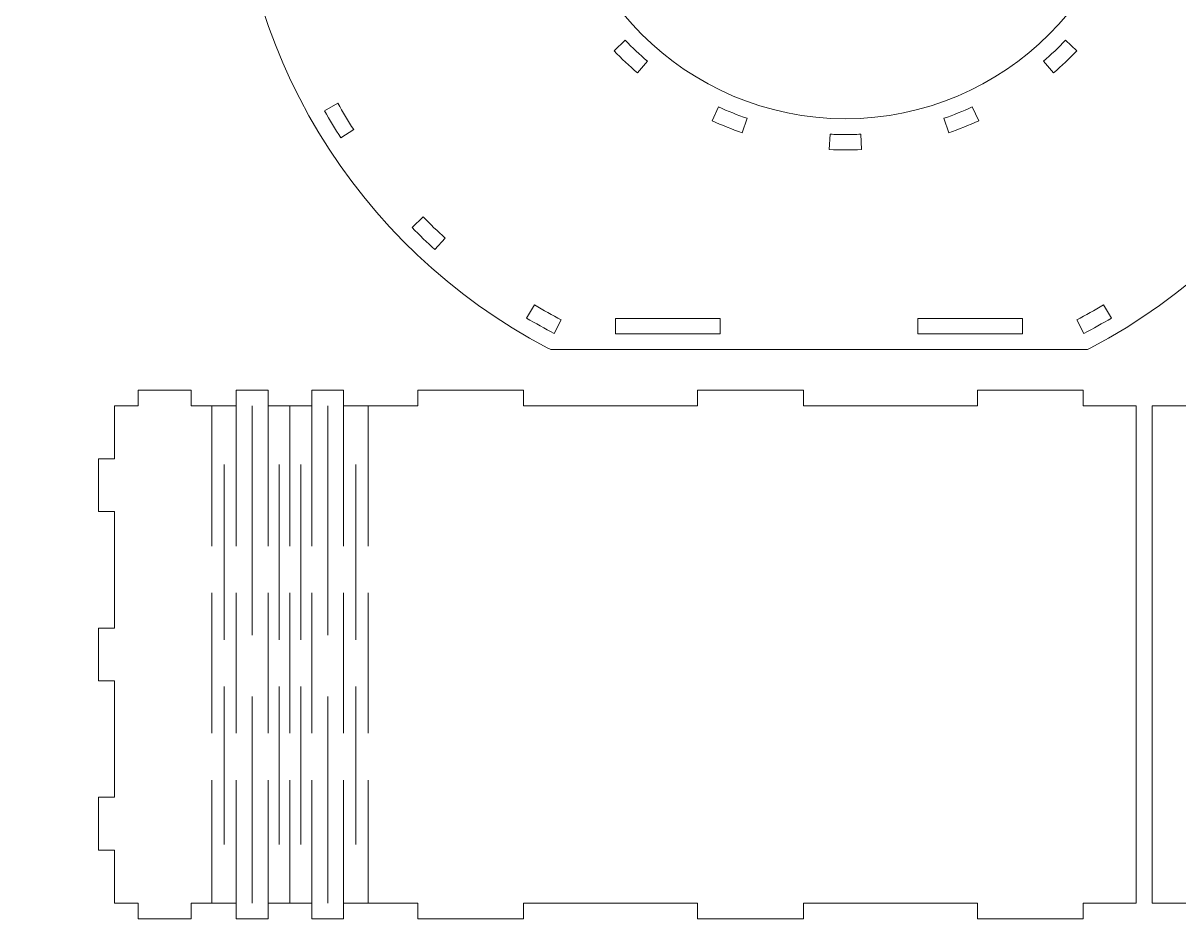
# Model space of a CAD drawing. Header units: millimetres. Extents: x -409 to 409, y -538 to 538.
# Drawn here: x -409 to -190.4, y -538.3 to -368.9 of the extents above; entities that cross this region are included whole.
import ezdxf

# ---------------------------------------------------------------- set-up
doc = ezdxf.new("R2010")
doc.units = ezdxf.units.MM
doc.header["$MEASUREMENT"] = 0
doc.layers.add('Camada 1', color=7, linetype='Continuous')

msp = doc.modelspace()

# ---------------------------------------------------------------- linework, layer by layer
at = {"layer": 'Camada 1', "color": 250, "lineweight": 20}
for points, knots in [([(-309.8476, -430.2688), (-346.1907, -411.1739), (-368.9522, -373.503), (-368.9522, -332.4488), (-368.9522, -332.4488), (-368.9522, -332.4488), (-368.9522, -186.6131), (-368.9522, -186.6131), (-368.9522, -186.6131), (-368.9522, -182.635), (-370.5327, -178.8195), (-373.3456, -176.0065), (-373.3456, -176.0065), (-376.1586, -173.1936), (-379.9741, -171.6131), (-383.9522, -171.6131), (-383.9522, -171.6131), (-383.9522, -171.6131), (-408.9522, -171.6131), (-408.9522, -171.6131), (-408.9522, -171.6131), (-408.9522, -171.6131), (-408.9522, -130.6131), (-408.9522, -130.6131), (-408.9522, -130.6131), (-408.9522, -130.6131), (-267.9522, -130.6131), (-267.9522, -130.6131), (-267.9522, -130.6131), (-267.9522, -130.6131), (-267.9522, -171.6131), (-267.9522, -171.6131), (-267.9522, -171.6131), (-267.9522, -171.6131), (-292.9522, -171.6131), (-292.9522, -171.6131), (-292.9522, -171.6131), (-296.9303, -171.6131), (-300.7458, -173.1936), (-303.5588, -176.0065), (-303.5588, -176.0065), (-306.3717, -178.8195), (-307.9522, -182.635), (-307.9522, -186.6131), (-307.9522, -186.6131), (-307.9522, -186.6131), (-307.9522, -332.4488), (-307.9522, -332.4488), (-307.9522, -332.4488), (-307.9522, -362.5492), (-283.5528, -386.9487), (-253.4524, -386.9488), (-253.4524, -386.9488), (-223.352, -386.9489), (-198.9522, -362.5495), (-198.9522, -332.4491), (-198.9522, -332.4491), (-198.9522, -332.4491), (-198.9522, -186.6131), (-198.9522, -186.6131), (-198.9522, -186.6131), (-198.9522, -182.635), (-200.5327, -178.8195), (-203.3456, -176.0065), (-203.3456, -176.0065), (-206.1586, -173.1936), (-209.9741, -171.6131), (-213.9522, -171.6131), (-213.9522, -171.6131), (-213.9522, -171.6131), (-238.9522, -171.6131), (-238.9522, -171.6131), (-238.9522, -171.6131), (-238.9522, -171.6131), (-238.9522, -130.6131), (-238.9522, -130.6131), (-238.9522, -130.6131), (-238.9522, -130.6131), (-107.9522, -130.6131), (-107.9522, -130.6131), (-107.9522, -130.6131), (-107.9522, -130.6131), (-107.9522, -171.6131), (-107.9522, -171.6131), (-107.9522, -171.6131), (-107.9522, -171.6131), (-132.9522, -171.6131), (-132.9522, -171.6131), (-132.9522, -171.6131), (-136.9303, -171.6131), (-140.7458, -173.1936), (-143.5588, -176.0065), (-143.5588, -176.0065), (-146.3717, -178.8195), (-147.9522, -182.635), (-147.9522, -186.6131), (-147.9522, -186.6131), (-147.9522, -186.6131), (-147.9522, -332.4488), (-147.9522, -332.4488), (-147.9522, -332.4488), (-147.9522, -373.503), (-170.7137, -411.1738), (-207.0568, -430.2688), (-207.0568, -430.2688), (-207.0568, -430.2688), (-207.7121, -430.6131), (-207.7121, -430.6131), (-207.7121, -430.6131), (-207.7121, -430.6131), (-309.1923, -430.6131), (-309.1923, -430.6131), (-309.1923, -430.6131), (-309.1923, -430.6131), (-309.8476, -430.2688), (-309.8476, -430.2688)], [0, 0, 0, 0, 0.03333333, 0.03333333, 0.03333333, 0.03333333, 0.06666667, 0.06666667, 0.06666667, 0.06666667, 0.1, 0.1, 0.1, 0.1, 0.13333333, 0.13333333, 0.13333333, 0.13333333, 0.16666667, 0.16666667, 0.16666667, 0.16666667, 0.2, 0.2, 0.2, 0.2, 0.23333333, 0.23333333, 0.23333333, 0.23333333, 0.26666667, 0.26666667, 0.26666667, 0.26666667, 0.3, 0.3, 0.3, 0.3, 0.33333333, 0.33333333, 0.33333333, 0.33333333, 0.36666667, 0.36666667, 0.36666667, 0.36666667, 0.4, 0.4, 0.4, 0.4, 0.43333333, 0.43333333, 0.43333333, 0.43333333, 0.46666667, 0.46666667, 0.46666667, 0.46666667, 0.5, 0.5, 0.5, 0.5, 0.53333333, 0.53333333, 0.53333333, 0.53333333, 0.56666667, 0.56666667, 0.56666667, 0.56666667, 0.6, 0.6, 0.6, 0.6, 0.63333333, 0.63333333, 0.63333333, 0.63333333, 0.66666667, 0.66666667, 0.66666667, 0.66666667, 0.7, 0.7, 0.7, 0.7, 0.73333333, 0.73333333, 0.73333333, 0.73333333, 0.76666667, 0.76666667, 0.76666667, 0.76666667, 0.8, 0.8, 0.8, 0.8, 0.83333333, 0.83333333, 0.83333333, 0.83333333, 0.86666667, 0.86666667, 0.86666667, 0.86666667, 0.9, 0.9, 0.9, 0.9, 0.93333333, 0.93333333, 0.93333333, 0.93333333, 1, 1, 1, 1]), ([(-295.089, -372.1049), (-295.089, -372.1049), (-297.1926, -374.1014), (-297.1926, -374.1014), (-297.1926, -374.1014), (-295.789, -375.5752), (-294.3111, -376.978), (-292.766, -378.3027), (-292.766, -378.3027), (-292.766, -378.3027), (-290.8812, -376.0968), (-290.8812, -376.0968), (-290.8812, -376.0968), (-292.3494, -374.8364), (-293.755, -373.5053), (-295.089, -372.1049)], [0, 0, 0, 0, 0.2, 0.2, 0.2, 0.2, 0.4, 0.4, 0.4, 0.4, 0.6, 0.6, 0.6, 0.6, 1, 1, 1, 1]), ([(-216.0233, -376.0968), (-216.0233, -376.0968), (-214.1384, -378.3027), (-214.1384, -378.3027), (-214.1384, -378.3027), (-212.5933, -376.978), (-211.1154, -375.5752), (-209.7118, -374.1014), (-209.7118, -374.1014), (-209.7118, -374.1014), (-211.8154, -372.1049), (-211.8154, -372.1049), (-211.8154, -372.1049), (-213.1495, -373.5051), (-214.5549, -374.8366), (-216.0233, -376.0968)], [0, 0, 0, 0, 0.2, 0.2, 0.2, 0.2, 0.4, 0.4, 0.4, 0.4, 0.6, 0.6, 0.6, 0.6, 1, 1, 1, 1]), ([(-346.4432, -389.0062), (-347.4898, -387.378), (-348.4911, -385.7208), (-349.4457, -384.037), (-349.4457, -384.037), (-349.4457, -384.037), (-351.9669, -385.4632), (-351.9669, -385.4632), (-351.9669, -385.4632), (-350.9848, -387.1953), (-349.9551, -388.8997), (-348.8784, -390.5747), (-348.8784, -390.5747), (-348.8784, -390.5747), (-346.4432, -389.0062), (-346.4432, -389.0062)], [0, 0, 0, 0, 0.2, 0.2, 0.2, 0.2, 0.4, 0.4, 0.4, 0.4, 0.6, 0.6, 0.6, 0.6, 1, 1, 1, 1]), ([(-277.4325, -384.7215), (-277.4325, -384.7215), (-278.6417, -387.3455), (-278.6417, -387.3455), (-278.6417, -387.3455), (-276.7919, -388.1943), (-274.8994, -388.9494), (-272.9734, -389.6072), (-272.9734, -389.6072), (-272.9734, -389.6072), (-272.0451, -386.8745), (-272.0451, -386.8745), (-272.0451, -386.8745), (-273.8848, -386.2459), (-275.6821, -385.526), (-277.4325, -384.7215)], [0, 0, 0, 0, 0.2, 0.2, 0.2, 0.2, 0.4, 0.4, 0.4, 0.4, 0.6, 0.6, 0.6, 0.6, 1, 1, 1, 1]), ([(-234.8593, -386.8744), (-234.8593, -386.8744), (-233.931, -389.6072), (-233.931, -389.6072), (-233.931, -389.6072), (-232.005, -388.9494), (-230.1125, -388.1943), (-228.2627, -387.3455), (-228.2627, -387.3455), (-228.2627, -387.3455), (-229.472, -384.7215), (-229.472, -384.7215), (-229.472, -384.7215), (-231.2225, -385.5258), (-233.0195, -386.246), (-234.8593, -386.8744)], [0, 0, 0, 0, 0.2, 0.2, 0.2, 0.2, 0.4, 0.4, 0.4, 0.4, 0.6, 0.6, 0.6, 0.6, 1, 1, 1, 1]), ([(-256.3523, -389.8762), (-256.3523, -389.8762), (-256.5036, -392.7717), (-256.5036, -392.7717), (-256.5036, -392.7717), (-254.471, -392.8744), (-252.4334, -392.8744), (-250.4008, -392.7717), (-250.4008, -392.7717), (-250.4008, -392.7717), (-250.5521, -389.8762), (-250.5521, -389.8762), (-250.5521, -389.8762), (-251.513, -389.924), (-252.4797, -389.9488), (-253.4524, -389.9488), (-253.4524, -389.9488), (-254.4249, -389.9488), (-255.3916, -389.9239), (-256.3523, -389.8762)], [0, 0, 0, 0, 0.16666667, 0.16666667, 0.16666667, 0.16666667, 0.33333333, 0.33333333, 0.33333333, 0.33333333, 0.5, 0.5, 0.5, 0.5, 0.66666667, 0.66666667, 0.66666667, 0.66666667, 1, 1, 1, 1]), ([(-331.106, -411.6836), (-331.106, -411.6836), (-329.1466, -409.5426), (-329.1466, -409.5426), (-329.1466, -409.5426), (-330.5731, -408.2345), (-331.9634, -406.8868), (-333.3151, -405.5015), (-333.3151, -405.5015), (-333.3151, -405.5015), (-335.392, -407.5243), (-335.392, -407.5243), (-335.392, -407.5243), (-334.0039, -408.9473), (-332.576, -410.3355), (-331.106, -411.6836)], [0, 0, 0, 0, 0.2, 0.2, 0.2, 0.2, 0.4, 0.4, 0.4, 0.4, 0.6, 0.6, 0.6, 0.6, 1, 1, 1, 1]), ([(-308.5403, -427.5658), (-308.5403, -427.5658), (-307.1919, -424.9994), (-307.1919, -424.9994), (-307.1919, -424.9994), (-308.9044, -424.0974), (-310.5919, -423.148), (-312.2518, -422.1525), (-312.2518, -422.1525), (-312.2518, -422.1525), (-313.7445, -424.636), (-313.7445, -424.636), (-313.7445, -424.636), (-312.0432, -425.6561), (-310.309, -426.6344), (-308.5403, -427.5658)], [0, 0, 0, 0, 0.2, 0.2, 0.2, 0.2, 0.4, 0.4, 0.4, 0.4, 0.6, 0.6, 0.6, 0.6, 1, 1, 1, 1]), ([(-203.1598, -424.636), (-203.1598, -424.636), (-204.6526, -422.1525), (-204.6526, -422.1525), (-204.6526, -422.1525), (-206.3125, -423.148), (-208, -424.0974), (-209.7125, -424.9994), (-209.7125, -424.9994), (-209.7125, -424.9994), (-208.3641, -427.5658), (-208.3641, -427.5658), (-208.3641, -427.5658), (-206.5954, -426.6343), (-204.8612, -425.6561), (-203.1598, -424.636)], [0, 0, 0, 0, 0.2, 0.2, 0.2, 0.2, 0.4, 0.4, 0.4, 0.4, 0.6, 0.6, 0.6, 0.6, 1, 1, 1, 1]), ([(-277.1569, -427.6131), (-277.1569, -427.6131), (-277.1569, -424.7131), (-277.1569, -424.7131), (-277.1569, -424.7131), (-277.1569, -424.7131), (-296.9569, -424.7131), (-296.9569, -424.7131), (-296.9569, -424.7131), (-296.9569, -424.7131), (-296.9569, -427.6131), (-296.9569, -427.6131), (-296.9569, -427.6131), (-296.9569, -427.6131), (-277.1569, -427.6131), (-277.1569, -427.6131)], [0, 0, 0, 0, 0.2, 0.2, 0.2, 0.2, 0.4, 0.4, 0.4, 0.4, 0.6, 0.6, 0.6, 0.6, 1, 1, 1, 1]), ([(-219.9475, -427.6131), (-219.9475, -427.6131), (-219.9475, -424.7131), (-219.9475, -424.7131), (-219.9475, -424.7131), (-219.9475, -424.7131), (-239.7475, -424.7131), (-239.7475, -424.7131), (-239.7475, -424.7131), (-239.7475, -424.7131), (-239.7475, -427.6131), (-239.7475, -427.6131), (-239.7475, -427.6131), (-239.7475, -427.6131), (-219.9475, -427.6131), (-219.9475, -427.6131)], [0, 0, 0, 0, 0.2, 0.2, 0.2, 0.2, 0.4, 0.4, 0.4, 0.4, 0.6, 0.6, 0.6, 0.6, 1, 1, 1, 1]), ([(-377.1732, -535.2508), (-377.1732, -535.2508), (-368.6538, -535.2508), (-368.6538, -535.2508), (-368.6538, -535.2508), (-368.6538, -535.2508), (-368.6538, -538.2508), (-368.6538, -538.2508), (-368.6538, -538.2508), (-368.6538, -538.2508), (-362.6089, -538.2508), (-362.6089, -538.2508), (-362.6089, -538.2508), (-362.6089, -538.2508), (-362.6089, -535.2508), (-362.6089, -535.2508), (-362.6089, -535.2508), (-362.6089, -535.2508), (-354.3846, -535.2508), (-354.3846, -535.2508), (-354.3846, -535.2508), (-354.3846, -535.2508), (-354.3846, -538.2508), (-354.3846, -538.2508), (-354.3846, -538.2508), (-354.3846, -538.2508), (-348.3397, -538.2508), (-348.3397, -538.2508), (-348.3397, -538.2508), (-348.3397, -538.2508), (-348.3397, -535.2508), (-348.3397, -535.2508), (-348.3397, -535.2508), (-348.3397, -535.2508), (-334.3203, -535.2508), (-334.3203, -535.2508), (-334.3203, -535.2508), (-334.3203, -535.2508), (-334.3203, -538.2508), (-334.3203, -538.2508), (-334.3203, -538.2508), (-334.3203, -538.2508), (-314.3203, -538.2508), (-314.3203, -538.2508), (-314.3203, -538.2508), (-314.3203, -538.2508), (-314.3203, -535.2508), (-314.3203, -535.2508), (-314.3203, -535.2508), (-314.3203, -535.2508), (-281.4025, -535.2508), (-281.4025, -535.2508), (-281.4025, -535.2508), (-281.4025, -535.2508), (-281.4025, -538.2508), (-281.4025, -538.2508), (-281.4025, -538.2508), (-281.4025, -538.2508), (-261.4025, -538.2508), (-261.4025, -538.2508), (-261.4025, -538.2508), (-261.4025, -538.2508), (-261.4025, -535.2508), (-261.4025, -535.2508), (-261.4025, -535.2508), (-261.4025, -535.2508), (-228.4846, -535.2508), (-228.4846, -535.2508), (-228.4846, -535.2508), (-228.4846, -535.2508), (-228.4846, -538.2508), (-228.4846, -538.2508), (-228.4846, -538.2508), (-228.4846, -538.2508), (-208.4846, -538.2508), (-208.4846, -538.2508), (-208.4846, -538.2508), (-208.4846, -538.2508), (-208.4846, -535.2508), (-208.4846, -535.2508), (-208.4846, -535.2508), (-208.4846, -535.2508), (-198.4846, -535.2508), (-198.4846, -535.2508), (-198.4846, -535.2508), (-198.4846, -535.2508), (-198.4846, -441.2508), (-198.4846, -441.2508), (-198.4846, -441.2508), (-198.4846, -441.2508), (-208.4846, -441.2508), (-208.4846, -441.2508), (-208.4846, -441.2508), (-208.4846, -441.2508), (-208.4846, -438.2508), (-208.4846, -438.2508), (-208.4846, -438.2508), (-208.4846, -438.2508), (-228.4846, -438.2508), (-228.4846, -438.2508), (-228.4846, -438.2508), (-228.4846, -438.2508), (-228.4846, -441.2508), (-228.4846, -441.2508), (-228.4846, -441.2508), (-228.4846, -441.2508), (-261.4025, -441.2508), (-261.4025, -441.2508), (-261.4025, -441.2508), (-261.4025, -441.2508), (-261.4025, -438.2508), (-261.4025, -438.2508), (-261.4025, -438.2508), (-261.4025, -438.2508), (-281.4025, -438.2508), (-281.4025, -438.2508), (-281.4025, -438.2508), (-281.4025, -438.2508), (-281.4025, -441.2508), (-281.4025, -441.2508), (-281.4025, -441.2508), (-281.4025, -441.2508), (-314.3203, -441.2508), (-314.3203, -441.2508), (-314.3203, -441.2508), (-314.3203, -441.2508), (-314.3203, -438.2508), (-314.3203, -438.2508), (-314.3203, -438.2508), (-314.3203, -438.2508), (-334.3203, -438.2508), (-334.3203, -438.2508), (-334.3203, -438.2508), (-334.3203, -438.2508), (-334.3203, -441.2508), (-334.3203, -441.2508), (-334.3203, -441.2508), (-334.3203, -441.2508), (-348.3397, -441.2508), (-348.3397, -441.2508), (-348.3397, -441.2508), (-348.3397, -441.2508), (-348.3397, -438.2508), (-348.3397, -438.2508), (-348.3397, -438.2508), (-348.3397, -438.2508), (-354.3846, -438.2508), (-354.3846, -438.2508), (-354.3846, -438.2508), (-354.3846, -438.2508), (-354.3846, -441.2508), (-354.3846, -441.2508), (-354.3846, -441.2508), (-354.3846, -441.2508), (-362.6089, -441.2508), (-362.6089, -441.2508), (-362.6089, -441.2508), (-362.6089, -441.2508), (-362.6089, -438.2508), (-362.6089, -438.2508), (-362.6089, -438.2508), (-362.6089, -438.2508), (-368.6538, -438.2508), (-368.6538, -438.2508), (-368.6538, -438.2508), (-368.6538, -438.2508), (-368.6538, -441.2508), (-368.6538, -441.2508), (-368.6538, -441.2508), (-368.6538, -441.2508), (-377.1732, -441.2508), (-377.1732, -441.2508), (-377.1732, -441.2508), (-377.1732, -441.2508), (-377.1732, -438.2508), (-377.1732, -438.2508), (-377.1732, -438.2508), (-377.1732, -438.2508), (-387.1732, -438.2508), (-387.1732, -438.2508), (-387.1732, -438.2508), (-387.1732, -438.2508), (-387.1732, -441.2508), (-387.1732, -441.2508), (-387.1732, -441.2508), (-387.1732, -441.2508), (-391.6732, -441.2508), (-391.6732, -441.2508), (-391.6732, -441.2508), (-391.6732, -441.2508), (-391.6732, -451.2508), (-391.6732, -451.2508), (-391.6732, -451.2508), (-391.6732, -451.2508), (-394.6732, -451.2508), (-394.6732, -451.2508), (-394.6732, -451.2508), (-394.6732, -451.2508), (-394.6732, -461.2508), (-394.6732, -461.2508), (-394.6732, -461.2508), (-394.6732, -461.2508), (-391.6732, -461.2508), (-391.6732, -461.2508), (-391.6732, -461.2508), (-391.6732, -461.2508), (-391.6732, -483.2508), (-391.6732, -483.2508), (-391.6732, -483.2508), (-391.6732, -483.2508), (-394.6732, -483.2508), (-394.6732, -483.2508), (-394.6732, -483.2508), (-394.6732, -483.2508), (-394.6732, -493.2508), (-394.6732, -493.2508), (-394.6732, -493.2508), (-394.6732, -493.2508), (-391.6732, -493.2508), (-391.6732, -493.2508), (-391.6732, -493.2508), (-391.6732, -493.2508), (-391.6732, -515.2508), (-391.6732, -515.2508), (-391.6732, -515.2508), (-391.6732, -515.2508), (-394.6732, -515.2508), (-394.6732, -515.2508), (-394.6732, -515.2508), (-394.6732, -515.2508), (-394.6732, -525.2508), (-394.6732, -525.2508), (-394.6732, -525.2508), (-394.6732, -525.2508), (-391.6732, -525.2508), (-391.6732, -525.2508), (-391.6732, -525.2508), (-391.6732, -525.2508), (-391.6732, -535.2508), (-391.6732, -535.2508), (-391.6732, -535.2508), (-391.6732, -535.2508), (-387.1732, -535.2508), (-387.1732, -535.2508), (-387.1732, -535.2508), (-387.1732, -535.2508), (-387.1732, -538.2508), (-387.1732, -538.2508), (-387.1732, -538.2508), (-387.1732, -538.2508), (-377.1732, -538.2508), (-377.1732, -538.2508), (-377.1732, -538.2508), (-377.1732, -538.2508), (-377.1732, -535.2508), (-377.1732, -535.2508)], [0, 0, 0, 0, 0.01538462, 0.01538462, 0.01538462, 0.01538462, 0.03076923, 0.03076923, 0.03076923, 0.03076923, 0.04615385, 0.04615385, 0.04615385, 0.04615385, 0.06153846, 0.06153846, 0.06153846, 0.06153846, 0.07692308, 0.07692308, 0.07692308, 0.07692308, 0.09230769, 0.09230769, 0.09230769, 0.09230769, 0.10769231, 0.10769231, 0.10769231, 0.10769231, 0.12307692, 0.12307692, 0.12307692, 0.12307692, 0.13846154, 0.13846154, 0.13846154, 0.13846154, 0.15384615, 0.15384615, 0.15384615, 0.15384615, 0.16923077, 0.16923077, 0.16923077, 0.16923077, 0.18461538, 0.18461538, 0.18461538, 0.18461538, 0.2, 0.2, 0.2, 0.2, 0.21538462, 0.21538462, 0.21538462, 0.21538462, 0.23076923, 0.23076923, 0.23076923, 0.23076923, 0.24615385, 0.24615385, 0.24615385, 0.24615385, 0.26153846, 0.26153846, 0.26153846, 0.26153846, 0.27692308, 0.27692308, 0.27692308, 0.27692308, 0.29230769, 0.29230769, 0.29230769, 0.29230769, 0.30769231, 0.30769231, 0.30769231, 0.30769231, 0.32307692, 0.32307692, 0.32307692, 0.32307692, 0.33846154, 0.33846154, 0.33846154, 0.33846154, 0.35384615, 0.35384615, 0.35384615, 0.35384615, 0.36923077, 0.36923077, 0.36923077, 0.36923077, 0.38461538, 0.38461538, 0.38461538, 0.38461538, 0.4, 0.4, 0.4, 0.4, 0.41538462, 0.41538462, 0.41538462, 0.41538462, 0.43076923, 0.43076923, 0.43076923, 0.43076923, 0.44615385, 0.44615385, 0.44615385, 0.44615385, 0.46153846, 0.46153846, 0.46153846, 0.46153846, 0.47692308, 0.47692308, 0.47692308, 0.47692308, 0.49230769, 0.49230769, 0.49230769, 0.49230769, 0.50769231, 0.50769231, 0.50769231, 0.50769231, 0.52307692, 0.52307692, 0.52307692, 0.52307692, 0.53846154, 0.53846154, 0.53846154, 0.53846154, 0.55384615, 0.55384615, 0.55384615, 0.55384615, 0.56923077, 0.56923077, 0.56923077, 0.56923077, 0.58461538, 0.58461538, 0.58461538, 0.58461538, 0.6, 0.6, 0.6, 0.6, 0.61538462, 0.61538462, 0.61538462, 0.61538462, 0.63076923, 0.63076923, 0.63076923, 0.63076923, 0.64615385, 0.64615385, 0.64615385, 0.64615385, 0.66153846, 0.66153846, 0.66153846, 0.66153846, 0.67692308, 0.67692308, 0.67692308, 0.67692308, 0.69230769, 0.69230769, 0.69230769, 0.69230769, 0.70769231, 0.70769231, 0.70769231, 0.70769231, 0.72307692, 0.72307692, 0.72307692, 0.72307692, 0.73846154, 0.73846154, 0.73846154, 0.73846154, 0.75384615, 0.75384615, 0.75384615, 0.75384615, 0.76923077, 0.76923077, 0.76923077, 0.76923077, 0.78461538, 0.78461538, 0.78461538, 0.78461538, 0.8, 0.8, 0.8, 0.8, 0.81538462, 0.81538462, 0.81538462, 0.81538462, 0.83076923, 0.83076923, 0.83076923, 0.83076923, 0.84615385, 0.84615385, 0.84615385, 0.84615385, 0.86153846, 0.86153846, 0.86153846, 0.86153846, 0.87692308, 0.87692308, 0.87692308, 0.87692308, 0.89230769, 0.89230769, 0.89230769, 0.89230769, 0.90769231, 0.90769231, 0.90769231, 0.90769231, 0.92307692, 0.92307692, 0.92307692, 0.92307692, 0.93846154, 0.93846154, 0.93846154, 0.93846154, 0.95384615, 0.95384615, 0.95384615, 0.95384615, 0.96923077, 0.96923077, 0.96923077, 0.96923077, 1, 1, 1, 1]), ([(-16.796, -535.2508), (-16.796, -535.2508), (-25.3154, -535.2508), (-25.3154, -535.2508), (-25.3154, -535.2508), (-25.3154, -535.2508), (-25.3154, -538.2508), (-25.3154, -538.2508), (-25.3154, -538.2508), (-25.3154, -538.2508), (-31.3603, -538.2508), (-31.3603, -538.2508), (-31.3603, -538.2508), (-31.3603, -538.2508), (-31.3603, -535.2508), (-31.3603, -535.2508), (-31.3603, -535.2508), (-31.3603, -535.2508), (-39.5846, -535.2508), (-39.5846, -535.2508), (-39.5846, -535.2508), (-39.5846, -535.2508), (-39.5846, -538.2508), (-39.5846, -538.2508), (-39.5846, -538.2508), (-39.5846, -538.2508), (-45.6295, -538.2508), (-45.6295, -538.2508), (-45.6295, -538.2508), (-45.6295, -538.2508), (-45.6295, -535.2508), (-45.6295, -535.2508), (-45.6295, -535.2508), (-45.6295, -535.2508), (-59.6489, -535.2508), (-59.6489, -535.2508), (-59.6489, -535.2508), (-59.6489, -535.2508), (-59.6489, -538.2508), (-59.6489, -538.2508), (-59.6489, -538.2508), (-59.6489, -538.2508), (-79.6489, -538.2508), (-79.6489, -538.2508), (-79.6489, -538.2508), (-79.6489, -538.2508), (-79.6489, -535.2508), (-79.6489, -535.2508), (-79.6489, -535.2508), (-79.6489, -535.2508), (-112.5667, -535.2508), (-112.5667, -535.2508), (-112.5667, -535.2508), (-112.5667, -535.2508), (-112.5667, -538.2508), (-112.5667, -538.2508), (-112.5667, -538.2508), (-112.5667, -538.2508), (-132.5667, -538.2508), (-132.5667, -538.2508), (-132.5667, -538.2508), (-132.5667, -538.2508), (-132.5667, -535.2508), (-132.5667, -535.2508), (-132.5667, -535.2508), (-132.5667, -535.2508), (-165.4846, -535.2508), (-165.4846, -535.2508), (-165.4846, -535.2508), (-165.4846, -535.2508), (-165.4846, -538.2508), (-165.4846, -538.2508), (-165.4846, -538.2508), (-165.4846, -538.2508), (-185.4846, -538.2508), (-185.4846, -538.2508), (-185.4846, -538.2508), (-185.4846, -538.2508), (-185.4846, -535.2508), (-185.4846, -535.2508), (-185.4846, -535.2508), (-185.4846, -535.2508), (-195.4846, -535.2508), (-195.4846, -535.2508), (-195.4846, -535.2508), (-195.4846, -535.2508), (-195.4846, -441.2508), (-195.4846, -441.2508), (-195.4846, -441.2508), (-195.4846, -441.2508), (-185.4846, -441.2508), (-185.4846, -441.2508), (-185.4846, -441.2508), (-185.4846, -441.2508), (-185.4846, -438.2508), (-185.4846, -438.2508), (-185.4846, -438.2508), (-185.4846, -438.2508), (-165.4846, -438.2508), (-165.4846, -438.2508), (-165.4846, -438.2508), (-165.4846, -438.2508), (-165.4846, -441.2508), (-165.4846, -441.2508), (-165.4846, -441.2508), (-165.4846, -441.2508), (-132.5667, -441.2508), (-132.5667, -441.2508), (-132.5667, -441.2508), (-132.5667, -441.2508), (-132.5667, -438.2508), (-132.5667, -438.2508), (-132.5667, -438.2508), (-132.5667, -438.2508), (-112.5667, -438.2508), (-112.5667, -438.2508), (-112.5667, -438.2508), (-112.5667, -438.2508), (-112.5667, -441.2508), (-112.5667, -441.2508), (-112.5667, -441.2508), (-112.5667, -441.2508), (-79.6489, -441.2508), (-79.6489, -441.2508), (-79.6489, -441.2508), (-79.6489, -441.2508), (-79.6489, -438.2508), (-79.6489, -438.2508), (-79.6489, -438.2508), (-79.6489, -438.2508), (-59.6489, -438.2508), (-59.6489, -438.2508), (-59.6489, -438.2508), (-59.6489, -438.2508), (-59.6489, -441.2508), (-59.6489, -441.2508), (-59.6489, -441.2508), (-59.6489, -441.2508), (-45.6295, -441.2508), (-45.6295, -441.2508), (-45.6295, -441.2508), (-45.6295, -441.2508), (-45.6295, -438.2508), (-45.6295, -438.2508), (-45.6295, -438.2508), (-45.6295, -438.2508), (-39.5846, -438.2508), (-39.5846, -438.2508), (-39.5846, -438.2508), (-39.5846, -438.2508), (-39.5846, -441.2508), (-39.5846, -441.2508), (-39.5846, -441.2508), (-39.5846, -441.2508), (-31.3603, -441.2508), (-31.3603, -441.2508), (-31.3603, -441.2508), (-31.3603, -441.2508), (-31.3603, -438.2508), (-31.3603, -438.2508), (-31.3603, -438.2508), (-31.3603, -438.2508), (-25.3154, -438.2508), (-25.3154, -438.2508), (-25.3154, -438.2508), (-25.3154, -438.2508), (-25.3154, -441.2508), (-25.3154, -441.2508), (-25.3154, -441.2508), (-25.3154, -441.2508), (-16.796, -441.2508), (-16.796, -441.2508), (-16.796, -441.2508), (-16.796, -441.2508), (-16.796, -438.2508), (-16.796, -438.2508), (-16.796, -438.2508), (-16.796, -438.2508), (-6.796, -438.2508), (-6.796, -438.2508), (-6.796, -438.2508), (-6.796, -438.2508), (-6.796, -441.2508), (-6.796, -441.2508), (-6.796, -441.2508), (-6.796, -441.2508), (-2.296, -441.2508), (-2.296, -441.2508), (-2.296, -441.2508), (-2.296, -441.2508), (-2.296, -451.2508), (-2.296, -451.2508), (-2.296, -451.2508), (-2.296, -451.2508), (0.704, -451.2508), (0.704, -451.2508), (0.704, -451.2508), (0.704, -451.2508), (0.704, -461.2508), (0.704, -461.2508), (0.704, -461.2508), (0.704, -461.2508), (-2.296, -461.2508), (-2.296, -461.2508), (-2.296, -461.2508), (-2.296, -461.2508), (-2.296, -483.2508), (-2.296, -483.2508), (-2.296, -483.2508), (-2.296, -483.2508), (0.704, -483.2508), (0.704, -483.2508), (0.704, -483.2508), (0.704, -483.2508), (0.704, -493.2508), (0.704, -493.2508), (0.704, -493.2508), (0.704, -493.2508), (-2.296, -493.2508), (-2.296, -493.2508), (-2.296, -493.2508), (-2.296, -493.2508), (-2.296, -515.2508), (-2.296, -515.2508), (-2.296, -515.2508), (-2.296, -515.2508), (0.704, -515.2508), (0.704, -515.2508), (0.704, -515.2508), (0.704, -515.2508), (0.704, -525.2508), (0.704, -525.2508), (0.704, -525.2508), (0.704, -525.2508), (-2.296, -525.2508), (-2.296, -525.2508), (-2.296, -525.2508), (-2.296, -525.2508), (-2.296, -535.2508), (-2.296, -535.2508), (-2.296, -535.2508), (-2.296, -535.2508), (-6.796, -535.2508), (-6.796, -535.2508), (-6.796, -535.2508), (-6.796, -535.2508), (-6.796, -538.2508), (-6.796, -538.2508), (-6.796, -538.2508), (-6.796, -538.2508), (-16.796, -538.2508), (-16.796, -538.2508), (-16.796, -538.2508), (-16.796, -538.2508), (-16.796, -535.2508), (-16.796, -535.2508)], [0, 0, 0, 0, 0.01538462, 0.01538462, 0.01538462, 0.01538462, 0.03076923, 0.03076923, 0.03076923, 0.03076923, 0.04615385, 0.04615385, 0.04615385, 0.04615385, 0.06153846, 0.06153846, 0.06153846, 0.06153846, 0.07692308, 0.07692308, 0.07692308, 0.07692308, 0.09230769, 0.09230769, 0.09230769, 0.09230769, 0.10769231, 0.10769231, 0.10769231, 0.10769231, 0.12307692, 0.12307692, 0.12307692, 0.12307692, 0.13846154, 0.13846154, 0.13846154, 0.13846154, 0.15384615, 0.15384615, 0.15384615, 0.15384615, 0.16923077, 0.16923077, 0.16923077, 0.16923077, 0.18461538, 0.18461538, 0.18461538, 0.18461538, 0.2, 0.2, 0.2, 0.2, 0.21538462, 0.21538462, 0.21538462, 0.21538462, 0.23076923, 0.23076923, 0.23076923, 0.23076923, 0.24615385, 0.24615385, 0.24615385, 0.24615385, 0.26153846, 0.26153846, 0.26153846, 0.26153846, 0.27692308, 0.27692308, 0.27692308, 0.27692308, 0.29230769, 0.29230769, 0.29230769, 0.29230769, 0.30769231, 0.30769231, 0.30769231, 0.30769231, 0.32307692, 0.32307692, 0.32307692, 0.32307692, 0.33846154, 0.33846154, 0.33846154, 0.33846154, 0.35384615, 0.35384615, 0.35384615, 0.35384615, 0.36923077, 0.36923077, 0.36923077, 0.36923077, 0.38461538, 0.38461538, 0.38461538, 0.38461538, 0.4, 0.4, 0.4, 0.4, 0.41538462, 0.41538462, 0.41538462, 0.41538462, 0.43076923, 0.43076923, 0.43076923, 0.43076923, 0.44615385, 0.44615385, 0.44615385, 0.44615385, 0.46153846, 0.46153846, 0.46153846, 0.46153846, 0.47692308, 0.47692308, 0.47692308, 0.47692308, 0.49230769, 0.49230769, 0.49230769, 0.49230769, 0.50769231, 0.50769231, 0.50769231, 0.50769231, 0.52307692, 0.52307692, 0.52307692, 0.52307692, 0.53846154, 0.53846154, 0.53846154, 0.53846154, 0.55384615, 0.55384615, 0.55384615, 0.55384615, 0.56923077, 0.56923077, 0.56923077, 0.56923077, 0.58461538, 0.58461538, 0.58461538, 0.58461538, 0.6, 0.6, 0.6, 0.6, 0.61538462, 0.61538462, 0.61538462, 0.61538462, 0.63076923, 0.63076923, 0.63076923, 0.63076923, 0.64615385, 0.64615385, 0.64615385, 0.64615385, 0.66153846, 0.66153846, 0.66153846, 0.66153846, 0.67692308, 0.67692308, 0.67692308, 0.67692308, 0.69230769, 0.69230769, 0.69230769, 0.69230769, 0.70769231, 0.70769231, 0.70769231, 0.70769231, 0.72307692, 0.72307692, 0.72307692, 0.72307692, 0.73846154, 0.73846154, 0.73846154, 0.73846154, 0.75384615, 0.75384615, 0.75384615, 0.75384615, 0.76923077, 0.76923077, 0.76923077, 0.76923077, 0.78461538, 0.78461538, 0.78461538, 0.78461538, 0.8, 0.8, 0.8, 0.8, 0.81538462, 0.81538462, 0.81538462, 0.81538462, 0.83076923, 0.83076923, 0.83076923, 0.83076923, 0.84615385, 0.84615385, 0.84615385, 0.84615385, 0.86153846, 0.86153846, 0.86153846, 0.86153846, 0.87692308, 0.87692308, 0.87692308, 0.87692308, 0.89230769, 0.89230769, 0.89230769, 0.89230769, 0.90769231, 0.90769231, 0.90769231, 0.90769231, 0.92307692, 0.92307692, 0.92307692, 0.92307692, 0.93846154, 0.93846154, 0.93846154, 0.93846154, 0.95384615, 0.95384615, 0.95384615, 0.95384615, 0.96923077, 0.96923077, 0.96923077, 0.96923077, 1, 1, 1, 1])]:
    msp.add_open_spline(points, degree=3, knots=knots, dxfattribs=at)
for points in [[(-373.2692, -441.2508), (-373.2692, -441.2508), (-373.2692, -467.7815), (-373.2692, -467.7815)], [(-368.6538, -441.2508), (-368.6538, -441.2508), (-368.6538, -467.7815), (-368.6538, -467.7815)], [(-365.6314, -441.2508), (-365.6314, -441.2508), (-365.6314, -484.6131), (-365.6314, -484.6131)], [(-362.6087, -441.2508), (-362.6087, -441.2508), (-362.6087, -467.7815), (-362.6087, -467.7815)], [(-358.4966, -441.2508), (-358.4966, -441.2508), (-358.4966, -467.7815), (-358.4966, -467.7815)], [(-354.3848, -441.2508), (-354.3848, -441.2508), (-354.3848, -467.7815), (-354.3848, -467.7815)], [(-351.3622, -441.2508), (-351.3622, -441.2508), (-351.3622, -484.6131), (-351.3622, -484.6131)], [(-348.3397, -441.2508), (-348.3397, -441.2508), (-348.3397, -467.7815), (-348.3397, -467.7815)], [(-343.7243, -441.2508), (-343.7243, -441.2508), (-343.7243, -467.7815), (-343.7243, -467.7815)], [(-370.9615, -452.3053), (-370.9615, -452.3053), (-370.9615, -485.4687), (-370.9615, -485.4687)], [(-360.5527, -452.3053), (-360.5527, -452.3053), (-360.5527, -485.4687), (-360.5527, -485.4687)], [(-356.4407, -452.3053), (-356.4407, -452.3053), (-356.4407, -485.4687), (-356.4407, -485.4687)], [(-346.032, -452.3053), (-346.032, -452.3053), (-346.032, -485.4687), (-346.032, -485.4687)], [(-373.2692, -476.625), (-373.2692, -476.625), (-373.2692, -503.1556), (-373.2692, -503.1556)], [(-368.6538, -476.625), (-368.6538, -476.625), (-368.6538, -503.1556), (-368.6538, -503.1556)], [(-362.6087, -476.625), (-362.6087, -476.625), (-362.6087, -503.1556), (-362.6087, -503.1556)], [(-358.4966, -476.625), (-358.4966, -476.625), (-358.4966, -503.1556), (-358.4966, -503.1556)], [(-354.3848, -476.625), (-354.3848, -476.625), (-354.3848, -503.1556), (-354.3848, -503.1556)], [(-348.3397, -476.625), (-348.3397, -476.625), (-348.3397, -503.1556), (-348.3397, -503.1556)], [(-343.7243, -476.625), (-343.7243, -476.625), (-343.7243, -503.1556), (-343.7243, -503.1556)], [(-370.9615, -494.3121), (-370.9615, -494.3121), (-370.9615, -524.1963), (-370.9615, -524.1963)], [(-360.5527, -494.3121), (-360.5527, -494.3121), (-360.5527, -524.1963), (-360.5527, -524.1963)], [(-356.4407, -494.3121), (-356.4407, -494.3121), (-356.4407, -524.1963), (-356.4407, -524.1963)], [(-346.032, -494.3121), (-346.032, -494.3121), (-346.032, -524.1963), (-346.032, -524.1963)], [(-365.6314, -496.1762), (-365.6314, -496.1762), (-365.6314, -535.2508), (-365.6314, -535.2508)], [(-351.3622, -496.1762), (-351.3622, -496.1762), (-351.3622, -535.2508), (-351.3622, -535.2508)], [(-373.2692, -511.9993), (-373.2692, -511.9993), (-373.2692, -535.2508), (-373.2692, -535.2508)], [(-368.6538, -511.9993), (-368.6538, -511.9993), (-368.6538, -535.2508), (-368.6538, -535.2508)], [(-362.6087, -511.9993), (-362.6087, -511.9993), (-362.6087, -535.2508), (-362.6087, -535.2508)], [(-358.4966, -511.9993), (-358.4966, -511.9993), (-358.4966, -535.2508), (-358.4966, -535.2508)], [(-354.3848, -511.9993), (-354.3848, -511.9993), (-354.3848, -535.2508), (-354.3848, -535.2508)], [(-348.3397, -511.9993), (-348.3397, -511.9993), (-348.3397, -535.2508), (-348.3397, -535.2508)], [(-343.7243, -511.9993), (-343.7243, -511.9993), (-343.7243, -535.2508), (-343.7243, -535.2508)]]:
    msp.add_open_spline(points, degree=3, dxfattribs=at)

doc.saveas('drawing.dxf')
